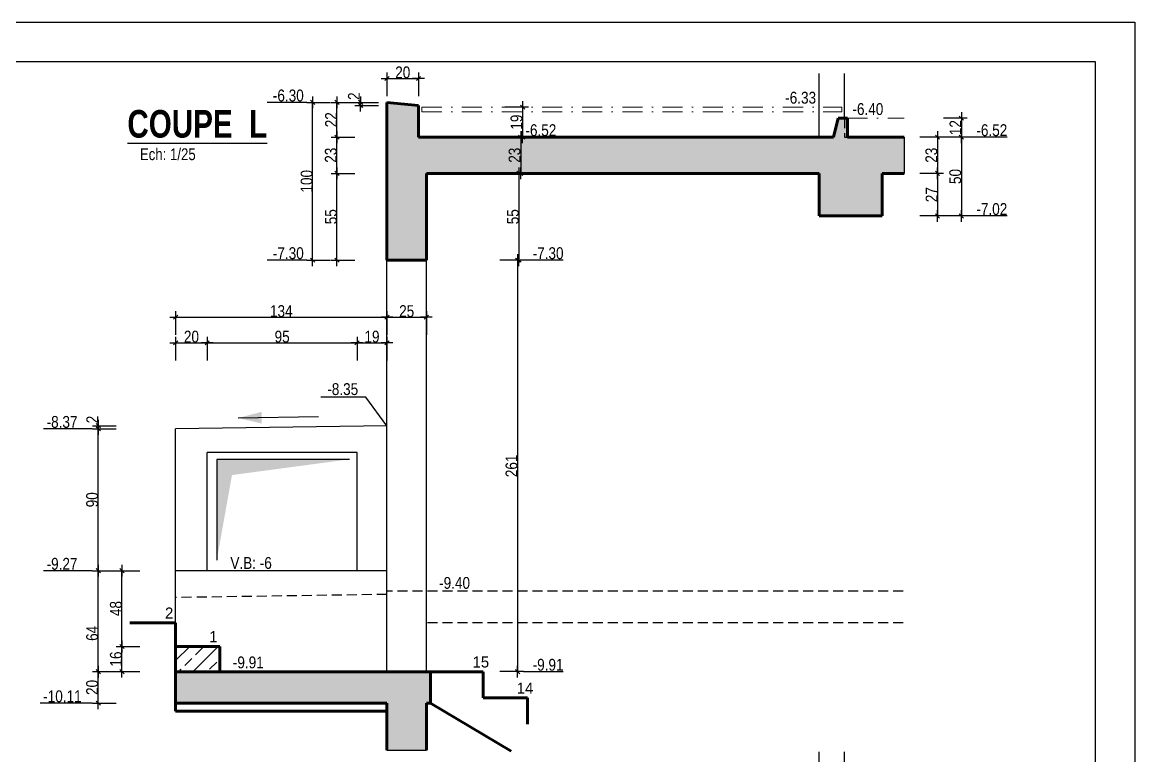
# Model space of a CAD drawing. Header units: millimetres. Extents: x 16050 to 21990, y -27198 to -22998.
# Drawn here: x 20579 to 21990, y -23929 to -22998 of the extents above; entities that cross this region are included whole.
import ezdxf
from ezdxf.enums import TextEntityAlignment as Align

# ---------------------------------------------------------------- set-up
doc = ezdxf.new("R2010")
doc.units = ezdxf.units.MM
doc.linetypes.add('CACHEX2', pattern=[19.05, 12.7, -6.35])
doc.linetypes.add('TIRETPTX2', pattern=[50.8, 25.4, -12.7, 0, -12.7])
for name, color, linetype in [('01-Cad  2', 1, 'Continuous'), ('01_cote_gen', 4, 'Continuous'), ('01_linteaux', 2, 'Continuous'), ('01_murs_sup', 2, 'CACHEX2'), ('01_poch_BN', 9, 'Continuous'), ('01_poch_murs', 253, 'Continuous'), ('01_texte', 230, 'Continuous'), ('AA_COTES', 2, 'Continuous')]:
    doc.layers.add(name, color=color, linetype=linetype)
doc.layers.add('01_murs_coup', color=5, linetype='Continuous', lineweight=60)
doc.layers.add('01_tram_axes', color=2, linetype='TIRETPTX2', lineweight=9)
doc.styles.add('ARIAL NA', font='ARIALN.TTF')
doc.styles.add('Eurostile', font='')
doc.styles.add('impact', font='impact.ttf')
doc.styles.add('MATTE_TXT', font='arial.ttf')
doc.styles.add('STYLE2', font='ARIALN.TTF')
doc.styles.get('Eurostile').set_extended_font_data('Eurostile')
doc.dimstyles.new('JB25', dxfattribs={"dimscale": 0.1, "dimtxt": 150, "dimasz": 15, "dimexe": 0.1, "dimexo": 0.1, "dimgap": 0.09, "dimtad": 1, "dimdec": 1, "dimlfac": 0.5, "dimdsep": 46, "dimtxsty": 'STYLE2', "dimblk1": 'BOND_G', "dimblk2": 'BOND_D', "dimsah": 1, "dimcen": 1.5, "dimdle": 0.01, "dimse1": 1, "dimse2": 1, "dimclrd": 4, "dimclre": 2, "dimclrt": 6, "dimazin": 2, "dimtfac": 2.333333, "dimtdec": 1, "dimtix": 1, "dimtmove": 2, "dimatfit": 3, "dimldrblk": 'BOND_G', "dimfxl": 1, "dimtolj": 1, "dimtzin": 0, "dimarcsym": 0})

# ---------------------------------------------------------------- blocks, each defined once
blk = doc.blocks.new('BOND_G')
at = {"layer": 'AA_COTES', "color": 0}
for p, q in [((0, -5), (0, 15)), ((5, 0), (-5, 0)), ((1.77, 1.77), (-1.77, -1.77))]:
    blk.add_line(p, q, dxfattribs=at)
blk = doc.blocks.new('BOND_D')
at = {"layer": 'AA_COTES', "color": 0}
for p, q in [((5, 0), (-5, 0)), ((-1.77, -1.77), (1.77, 1.77)), ((0, 5), (0, -15))]:
    blk.add_line(p, q, dxfattribs=at)
blk = doc.blocks.new('*D7622')
at = {"layer": '01_cote_gen', "color": 4, "lineweight": -2, "ltscale": 0.1, "transparency": 16777216}
blk.add_line((20675.5, -23860.6), (20675.5, -23823.6), dxfattribs=at)
at = {"layer": 'Defpoints', "color": 0, "ltscale": 0.1, "transparency": 16777216}
for p in [(20675.5, -23822.1), (20743.5, -23822.1), (20743.5, -23862.1)]:
    blk.add_point(p, dxfattribs=at)
at = {"layer": '01_cote_gen', "color": 4, "lineweight": -2, "ltscale": 0.1, "transparency": 16777216, "xscale": 1.5, "yscale": 1.5, "zscale": 1.5}
for name, p, rotation in [('BOND_D', (20675.5, -23822.1), 90), ('BOND_G', (20675.5, -23862.1), 270)]:
    blk.add_blockref(name, p, dxfattribs=dict(at, rotation=rotation))
at = {"layer": '01_cote_gen', "color": 6, "ltscale": 0.1, "transparency": 16777216, "insert": (20667.8, -23842.1), "char_height": 15, "attachment_point": 5, "rotation": 90, "style": 'STYLE2'}
blk.add_mtext('\\A1;20', dxfattribs=at)
blk = doc.blocks.new('*D7635')
at = {"layer": '01_cote_gen', "color": 4, "lineweight": -2, "ltscale": 0.1, "transparency": 16777216}
blk.add_line((20705.5, -23820.6), (20705.5, -23791.6), dxfattribs=at)
at = {"layer": 'Defpoints', "color": 0, "ltscale": 0.1, "transparency": 16777216}
for p in [(20705.5, -23790.1), (20773.6, -23790.1), (20773.6, -23822.1)]:
    blk.add_point(p, dxfattribs=at)
at = {"layer": '01_cote_gen', "color": 4, "lineweight": -2, "ltscale": 0.1, "transparency": 16777216, "xscale": 1.5, "yscale": 1.5, "zscale": 1.5}
for name, p, rotation in [('BOND_D', (20705.5, -23790.1), 90), ('BOND_G', (20705.5, -23822.1), 270)]:
    blk.add_blockref(name, p, dxfattribs=dict(at, rotation=rotation))
at = {"layer": '01_cote_gen', "color": 6, "ltscale": 0.1, "transparency": 16777216, "insert": (20697.9, -23806.1), "char_height": 15, "attachment_point": 5, "rotation": 90, "style": 'STYLE2'}
blk.add_mtext('\\A1;16', dxfattribs=at)
blk = doc.blocks.new('*D7636')
at = {"layer": '01_cote_gen', "color": 4, "lineweight": -2, "ltscale": 0.1, "transparency": 16777216}
blk.add_line((20675.5, -23820.6), (20675.5, -23695.6), dxfattribs=at)
at = {"layer": 'Defpoints', "color": 0, "ltscale": 0.1, "transparency": 16777216}
for p in [(20675.5, -23694.1), (20773.6, -23694.1), (20773.6, -23822.1)]:
    blk.add_point(p, dxfattribs=at)
at = {"layer": '01_cote_gen', "color": 4, "lineweight": -2, "ltscale": 0.1, "transparency": 16777216, "xscale": 1.5, "yscale": 1.5, "zscale": 1.5}
for name, p, rotation in [('BOND_D', (20675.5, -23694.1), 90), ('BOND_G', (20675.5, -23822.1), 270)]:
    blk.add_blockref(name, p, dxfattribs=dict(at, rotation=rotation))
at = {"layer": '01_cote_gen', "color": 6, "ltscale": 0.1, "transparency": 16777216, "insert": (20667.8, -23773.5), "char_height": 15, "attachment_point": 5, "rotation": 90, "style": 'STYLE2'}
blk.add_mtext('\\A1;64', dxfattribs=at)
blk = doc.blocks.new('*D7637')
at = {"layer": '01_cote_gen', "color": 4, "lineweight": -2, "ltscale": 0.1, "transparency": 16777216}
blk.add_line((20705.5, -23788.6), (20705.5, -23695.6), dxfattribs=at)
at = {"layer": 'Defpoints', "color": 0, "ltscale": 0.1, "transparency": 16777216}
for p in [(20705.5, -23694.1), (20773.6, -23694.1), (20773.6, -23790.1)]:
    blk.add_point(p, dxfattribs=at)
at = {"layer": '01_cote_gen', "color": 4, "lineweight": -2, "ltscale": 0.1, "transparency": 16777216, "xscale": 1.5, "yscale": 1.5, "zscale": 1.5}
for name, p, rotation in [('BOND_D', (20705.5, -23694.1), 90), ('BOND_G', (20705.5, -23790.1), 270)]:
    blk.add_blockref(name, p, dxfattribs=dict(at, rotation=rotation))
at = {"layer": '01_cote_gen', "color": 6, "ltscale": 0.1, "transparency": 16777216, "insert": (20697.9, -23742.1), "char_height": 15, "attachment_point": 5, "rotation": 90, "style": 'STYLE2'}
blk.add_mtext('\\A1;48', dxfattribs=at)
blk = doc.blocks.new('*D7638')
at = {"layer": '01_cote_gen', "color": 4, "lineweight": -2, "ltscale": 0.1, "transparency": 16777216}
blk.add_line((20675.5, -23692.6), (20675.5, -23515.6), dxfattribs=at)
at = {"layer": 'Defpoints', "color": 0, "ltscale": 0.1, "transparency": 16777216}
for p in [(20675.5, -23514.1), (20773.6, -23514.1), (20728, -23694.1)]:
    blk.add_point(p, dxfattribs=at)
at = {"layer": '01_cote_gen', "color": 4, "lineweight": -2, "ltscale": 0.1, "transparency": 16777216, "xscale": 1.5, "yscale": 1.5, "zscale": 1.5}
for name, p, rotation in [('BOND_D', (20675.5, -23514.1), 90), ('BOND_G', (20675.5, -23694.1), 270)]:
    blk.add_blockref(name, p, dxfattribs=dict(at, rotation=rotation))
at = {"layer": '01_cote_gen', "color": 6, "ltscale": 0.1, "transparency": 16777216, "insert": (20667.8, -23604.1), "char_height": 15, "attachment_point": 5, "rotation": 90, "style": 'STYLE2'}
blk.add_mtext('\\A1;90', dxfattribs=at)
blk = doc.blocks.new('*D7639')
at = {"layer": '01_cote_gen', "color": 4, "lineweight": -2, "ltscale": 0.1, "transparency": 16777216}
blk.add_line((20675.5, -23512.6), (20675.5, -23511.6), dxfattribs=at)
at = {"layer": 'Defpoints', "color": 0, "ltscale": 0.1, "transparency": 16777216}
for p in [(20675.5, -23510.1), (21041.5, -23510.1), (20773.6, -23514.1)]:
    blk.add_point(p, dxfattribs=at)
at = {"layer": '01_cote_gen', "color": 4, "lineweight": -2, "ltscale": 0.1, "transparency": 16777216, "xscale": 1.5, "yscale": 1.5, "zscale": 1.5}
for name, p, rotation in [('BOND_D', (20675.5, -23510.1), 90), ('BOND_G', (20675.5, -23514.1), 270)]:
    blk.add_blockref(name, p, dxfattribs=dict(at, rotation=rotation))
at = {"layer": '01_cote_gen', "color": 6, "ltscale": 0.1, "transparency": 16777216, "insert": (20667.9, -23502.3), "char_height": 15, "attachment_point": 5, "rotation": 90, "style": 'STYLE2'}
blk.add_mtext('\\A1;2', dxfattribs=at)
blk = doc.blocks.new('*D7640')
at = {"layer": '01_cote_gen', "color": 4, "lineweight": -2, "ltscale": 0.1, "transparency": 16777216}
blk.add_line((20775.1, -23372.5), (21040, -23372.5), dxfattribs=at)
at = {"layer": 'Defpoints', "color": 0, "ltscale": 0.1, "transparency": 16777216}
for p in [(21041.5, -23372.5), (20773.6, -23514.1), (21041.5, -23514.1)]:
    blk.add_point(p, dxfattribs=at)
at = {"layer": '01_cote_gen', "color": 4, "lineweight": -2, "ltscale": 0.1, "transparency": 16777216, "xscale": 1.5, "yscale": 1.5, "zscale": 1.5, "rotation": 180}
blk.add_blockref('BOND_G', (20773.6, -23372.5), dxfattribs=at)
at = {"layer": '01_cote_gen', "color": 4, "lineweight": -2, "ltscale": 0.1, "transparency": 16777216, "xscale": 1.5, "yscale": 1.5, "zscale": 1.5}
blk.add_blockref('BOND_D', (21041.5, -23372.5), dxfattribs=at)
at = {"layer": '01_cote_gen', "color": 6, "ltscale": 0.1, "transparency": 16777216, "insert": (20907.5, -23364.9), "char_height": 15, "attachment_point": 5, "style": 'STYLE2'}
blk.add_mtext('\\A1;134', dxfattribs=at)
blk = doc.blocks.new('*D7641')
at = {"layer": '01_cote_gen', "color": 4, "lineweight": -2, "ltscale": 0.1, "transparency": 16777216}
blk.add_line((20775.1, -23405), (20812.1, -23405), dxfattribs=at)
at = {"layer": 'Defpoints', "color": 0, "ltscale": 0.1, "transparency": 16777216}
for p in [(20813.6, -23405), (20773.6, -23514.1), (20813.6, -23544.1)]:
    blk.add_point(p, dxfattribs=at)
at = {"layer": '01_cote_gen', "color": 4, "lineweight": -2, "ltscale": 0.1, "transparency": 16777216, "xscale": 1.5, "yscale": 1.5, "zscale": 1.5, "rotation": 180}
blk.add_blockref('BOND_G', (20773.6, -23405), dxfattribs=at)
at = {"layer": '01_cote_gen', "color": 4, "lineweight": -2, "ltscale": 0.1, "transparency": 16777216, "xscale": 1.5, "yscale": 1.5, "zscale": 1.5}
blk.add_blockref('BOND_D', (20813.6, -23405), dxfattribs=at)
at = {"layer": '01_cote_gen', "color": 6, "ltscale": 0.1, "transparency": 16777216, "insert": (20793.6, -23397.3), "char_height": 15, "attachment_point": 5, "style": 'STYLE2'}
blk.add_mtext('\\A1;20', dxfattribs=at)
blk = doc.blocks.new('*D7642')
at = {"layer": '01_cote_gen', "color": 4, "lineweight": -2, "ltscale": 0.1, "transparency": 16777216}
blk.add_line((20815.1, -23405), (21002.1, -23405), dxfattribs=at)
at = {"layer": 'Defpoints', "color": 0, "ltscale": 0.1, "transparency": 16777216}
for p in [(21003.6, -23405), (20813.6, -23427.5), (21003.6, -23544.1)]:
    blk.add_point(p, dxfattribs=at)
at = {"layer": '01_cote_gen', "color": 4, "lineweight": -2, "ltscale": 0.1, "transparency": 16777216, "xscale": 1.5, "yscale": 1.5, "zscale": 1.5, "rotation": 180}
blk.add_blockref('BOND_G', (20813.6, -23405), dxfattribs=at)
at = {"layer": '01_cote_gen', "color": 4, "lineweight": -2, "ltscale": 0.1, "transparency": 16777216, "xscale": 1.5, "yscale": 1.5, "zscale": 1.5}
blk.add_blockref('BOND_D', (21003.6, -23405), dxfattribs=at)
at = {"layer": '01_cote_gen', "color": 6, "ltscale": 0.1, "transparency": 16777216, "insert": (20908.6, -23397.3), "char_height": 15, "attachment_point": 5, "style": 'STYLE2'}
blk.add_mtext('\\A1;95', dxfattribs=at)
blk = doc.blocks.new('*D7643')
at = {"layer": '01_cote_gen', "color": 4, "lineweight": -2, "ltscale": 0.1, "transparency": 16777216}
blk.add_line((21005.1, -23405), (21040, -23405), dxfattribs=at)
at = {"layer": 'Defpoints', "color": 0, "ltscale": 0.1, "transparency": 16777216}
for p in [(21041.5, -23405), (21003.6, -23427.5), (21041.5, -23427.5)]:
    blk.add_point(p, dxfattribs=at)
at = {"layer": '01_cote_gen', "color": 4, "lineweight": -2, "ltscale": 0.1, "transparency": 16777216, "xscale": 1.5, "yscale": 1.5, "zscale": 1.5, "rotation": 180}
blk.add_blockref('BOND_G', (21003.6, -23405), dxfattribs=at)
at = {"layer": '01_cote_gen', "color": 4, "lineweight": -2, "ltscale": 0.1, "transparency": 16777216, "xscale": 1.5, "yscale": 1.5, "zscale": 1.5}
blk.add_blockref('BOND_D', (21041.5, -23405), dxfattribs=at)
at = {"layer": '01_cote_gen', "color": 6, "ltscale": 0.1, "transparency": 16777216, "insert": (21022.5, -23397.3), "char_height": 15, "attachment_point": 5, "style": 'STYLE2'}
blk.add_mtext('\\A1;19', dxfattribs=at)
blk = doc.blocks.new('*D7644')
at = {"layer": '01_cote_gen', "color": 4, "lineweight": -2, "ltscale": 0.1, "transparency": 16777216}
blk.add_line((21769.8, -23121.6), (21769.8, -23142.6), dxfattribs=at)
at = {"layer": 'Defpoints', "color": 0, "ltscale": 0.1, "transparency": 16777216}
for p in [(21697.1, -23120.1), (21697.1, -23144.1), (21769.8, -23144.1)]:
    blk.add_point(p, dxfattribs=at)
at = {"layer": '01_cote_gen', "color": 4, "lineweight": -2, "ltscale": 0.1, "transparency": 16777216, "xscale": 1.5, "yscale": 1.5, "zscale": 1.5}
for name, p, rotation in [('BOND_G', (21769.8, -23120.1), 90), ('BOND_D', (21769.8, -23144.1), 270)]:
    blk.add_blockref(name, p, dxfattribs=dict(at, rotation=rotation))
at = {"layer": '01_cote_gen', "color": 6, "ltscale": 0.1, "transparency": 16777216, "insert": (21762.3, -23132.1), "char_height": 15, "attachment_point": 5, "rotation": 90, "style": 'STYLE2'}
blk.add_mtext('\\A1;12', dxfattribs=at)
blk = doc.blocks.new('*D7645')
at = {"layer": '01_cote_gen', "color": 4, "lineweight": -2, "ltscale": 0.1, "transparency": 16777216}
blk.add_line((21769.8, -23145.6), (21769.8, -23242.6), dxfattribs=at)
at = {"layer": 'Defpoints', "color": 0, "ltscale": 0.1, "transparency": 16777216}
for p in [(21747.3, -23144.1), (21669.5, -23244.1), (21769.8, -23244.1)]:
    blk.add_point(p, dxfattribs=at)
at = {"layer": '01_cote_gen', "color": 4, "lineweight": -2, "ltscale": 0.1, "transparency": 16777216, "xscale": 1.5, "yscale": 1.5, "zscale": 1.5}
for name, p, rotation in [('BOND_G', (21769.8, -23144.1), 90), ('BOND_D', (21769.8, -23244.1), 270)]:
    blk.add_blockref(name, p, dxfattribs=dict(at, rotation=rotation))
at = {"layer": '01_cote_gen', "color": 6, "ltscale": 0.1, "transparency": 16777216, "insert": (21762.1, -23194.1), "char_height": 15, "attachment_point": 5, "rotation": 90, "style": 'STYLE2'}
blk.add_mtext('\\A1;50', dxfattribs=at)
blk = doc.blocks.new('*D7646')
at = {"layer": '01_cote_gen', "color": 4, "lineweight": -2, "ltscale": 0.1, "transparency": 16777216}
blk.add_line((21739.5, -23145.6), (21739.5, -23188.6), dxfattribs=at)
at = {"layer": 'Defpoints', "color": 0, "ltscale": 0.1, "transparency": 16777216}
for p in [(21682.1, -23144.1), (21682.1, -23190.1), (21739.5, -23190.1)]:
    blk.add_point(p, dxfattribs=at)
at = {"layer": '01_cote_gen', "color": 4, "lineweight": -2, "ltscale": 0.1, "transparency": 16777216, "xscale": 1.5, "yscale": 1.5, "zscale": 1.5}
for name, p, rotation in [('BOND_G', (21739.5, -23144.1), 90), ('BOND_D', (21739.5, -23190.1), 270)]:
    blk.add_blockref(name, p, dxfattribs=dict(at, rotation=rotation))
at = {"layer": '01_cote_gen', "color": 6, "ltscale": 0.1, "transparency": 16777216, "insert": (21731.8, -23167.1), "char_height": 15, "attachment_point": 5, "rotation": 90, "style": 'STYLE2'}
blk.add_mtext('\\A1;23', dxfattribs=at)
blk = doc.blocks.new('*D7623')
at = {"layer": '01_cote_gen', "color": 4, "lineweight": -2, "ltscale": 0.1, "transparency": 16777216}
blk.add_line((21739.5, -23191.6), (21739.5, -23242.6), dxfattribs=at)
at = {"layer": 'Defpoints', "color": 0, "ltscale": 0.1, "transparency": 16777216}
for p in [(21677.3, -23190.1), (21666.1, -23244.1), (21739.5, -23244.1)]:
    blk.add_point(p, dxfattribs=at)
at = {"layer": '01_cote_gen', "color": 4, "lineweight": -2, "ltscale": 0.1, "transparency": 16777216, "xscale": 1.5, "yscale": 1.5, "zscale": 1.5}
for name, p, rotation in [('BOND_G', (21739.5, -23190.1), 90), ('BOND_D', (21739.5, -23244.1), 270)]:
    blk.add_blockref(name, p, dxfattribs=dict(at, rotation=rotation))
at = {"layer": '01_cote_gen', "color": 6, "ltscale": 0.1, "transparency": 16777216, "insert": (21732, -23217.1), "char_height": 15, "attachment_point": 5, "rotation": 90, "style": 'STYLE2'}
blk.add_mtext('\\A1;27', dxfattribs=at)
blk = doc.blocks.new('*D7647')
at = {"layer": '01_cote_gen', "color": 4, "lineweight": -2, "ltscale": 0.1, "transparency": 16777216}
blk.add_line((21208.9, -23191.6), (21208.9, -23298.6), dxfattribs=at)
at = {"layer": 'Defpoints', "color": 0, "ltscale": 0.1, "transparency": 16777216}
for p in [(21170.1, -23190.1), (21091.5, -23300.1), (21208.9, -23300.1)]:
    blk.add_point(p, dxfattribs=at)
at = {"layer": '01_cote_gen', "color": 4, "lineweight": -2, "ltscale": 0.1, "transparency": 16777216, "xscale": 1.5, "yscale": 1.5, "zscale": 1.5}
for name, p, rotation in [('BOND_G', (21208.9, -23190.1), 90), ('BOND_D', (21208.9, -23300.1), 270)]:
    blk.add_blockref(name, p, dxfattribs=dict(at, rotation=rotation))
at = {"layer": '01_cote_gen', "color": 6, "ltscale": 0.1, "transparency": 16777216, "insert": (21201.3, -23245.1), "char_height": 15, "attachment_point": 5, "rotation": 90, "style": 'STYLE2'}
blk.add_mtext('\\A1;55', dxfattribs=at)
blk = doc.blocks.new('*D7648')
at = {"layer": '01_cote_gen', "color": 4, "lineweight": -2, "ltscale": 0.1, "transparency": 16777216}
blk.add_line((21207.2, -23301.6), (21207.2, -23820.6), dxfattribs=at)
at = {"layer": 'Defpoints', "color": 0, "ltscale": 0.1, "transparency": 16777216}
for p in [(21184.7, -23300.1), (21107.5, -23822.1), (21207.2, -23822.1)]:
    blk.add_point(p, dxfattribs=at)
at = {"layer": '01_cote_gen', "color": 4, "lineweight": -2, "ltscale": 0.1, "transparency": 16777216, "xscale": 1.5, "yscale": 1.5, "zscale": 1.5}
for name, p, rotation in [('BOND_G', (21207.2, -23300.1), 90), ('BOND_D', (21207.2, -23822.1), 270)]:
    blk.add_blockref(name, p, dxfattribs=dict(at, rotation=rotation))
at = {"layer": '01_cote_gen', "color": 6, "ltscale": 0.1, "transparency": 16777216, "insert": (21199.5, -23561.1), "char_height": 15, "attachment_point": 5, "rotation": 90, "style": 'STYLE2'}
blk.add_mtext('\\A1;261', dxfattribs=at)
blk = doc.blocks.new('*D7649')
at = {"layer": '01_cote_gen', "color": 4, "lineweight": -2, "ltscale": 0.1, "transparency": 16777216}
blk.add_line((21211.1, -23145.6), (21211.1, -23188.6), dxfattribs=at)
at = {"layer": 'Defpoints', "color": 0, "ltscale": 0.1, "transparency": 16777216}
for p in [(21191.9, -23144.1), (21188, -23190.1), (21211.1, -23190.1)]:
    blk.add_point(p, dxfattribs=at)
at = {"layer": '01_cote_gen', "color": 4, "lineweight": -2, "ltscale": 0.1, "transparency": 16777216, "xscale": 1.5, "yscale": 1.5, "zscale": 1.5}
for name, p, rotation in [('BOND_G', (21211.1, -23144.1), 90), ('BOND_D', (21211.1, -23190.1), 270)]:
    blk.add_blockref(name, p, dxfattribs=dict(at, rotation=rotation))
at = {"layer": '01_cote_gen', "color": 6, "ltscale": 0.1, "transparency": 16777216, "insert": (21203.4, -23167.1), "char_height": 15, "attachment_point": 5, "rotation": 90, "style": 'STYLE2'}
blk.add_mtext('\\A1;23', dxfattribs=at)
blk = doc.blocks.new('*D7650')
at = {"layer": '01_cote_gen', "color": 4, "lineweight": -2, "ltscale": 0.1, "transparency": 16777216}
blk.add_line((21213.5, -23107.6), (21213.5, -23142.6), dxfattribs=at)
at = {"layer": 'Defpoints', "color": 0, "ltscale": 0.1, "transparency": 16777216}
for p in [(21200.4, -23106.1), (21184.7, -23144.1), (21213.5, -23144.1)]:
    blk.add_point(p, dxfattribs=at)
at = {"layer": '01_cote_gen', "color": 4, "lineweight": -2, "ltscale": 0.1, "transparency": 16777216, "xscale": 1.5, "yscale": 1.5, "zscale": 1.5}
for name, p, rotation in [('BOND_G', (21213.5, -23106.1), 90), ('BOND_D', (21213.5, -23144.1), 270)]:
    blk.add_blockref(name, p, dxfattribs=dict(at, rotation=rotation))
at = {"layer": '01_cote_gen', "color": 6, "ltscale": 0.1, "transparency": 16777216, "insert": (21205.8, -23125.1), "char_height": 15, "attachment_point": 5, "rotation": 90, "style": 'STYLE2'}
blk.add_mtext('\\A1;19', dxfattribs=at)
blk = doc.blocks.new('*D7651')
at = {"layer": '01_cote_gen', "color": 4, "lineweight": -2, "ltscale": 0.1, "transparency": 16777216}
blk.add_line((20947.3, -23298.6), (20947.3, -23101.6), dxfattribs=at)
at = {"layer": 'Defpoints', "color": 0, "ltscale": 0.1, "transparency": 16777216}
for p in [(20947.3, -23100.1), (21076.6, -23100.1), (21076.6, -23300.1)]:
    blk.add_point(p, dxfattribs=at)
at = {"layer": '01_cote_gen', "color": 4, "lineweight": -2, "ltscale": 0.1, "transparency": 16777216, "xscale": 1.5, "yscale": 1.5, "zscale": 1.5}
for name, p, rotation in [('BOND_D', (20947.3, -23100.1), 90), ('BOND_G', (20947.3, -23300.1), 270)]:
    blk.add_blockref(name, p, dxfattribs=dict(at, rotation=rotation))
at = {"layer": '01_cote_gen', "color": 6, "ltscale": 0.1, "transparency": 16777216, "insert": (20939.7, -23200.1), "char_height": 15, "attachment_point": 5, "rotation": 90, "style": 'STYLE2'}
blk.add_mtext('\\A1;100', dxfattribs=at)
blk = doc.blocks.new('*D7652')
at = {"layer": '01_cote_gen', "color": 4, "lineweight": -2, "ltscale": 0.1, "transparency": 16777216}
blk.add_line((20978.1, -23298.6), (20978.1, -23191.6), dxfattribs=at)
at = {"layer": 'Defpoints', "color": 0, "ltscale": 0.1, "transparency": 16777216}
for p in [(20978.1, -23190.1), (21126.6, -23190.1), (21076.6, -23300.1)]:
    blk.add_point(p, dxfattribs=at)
at = {"layer": '01_cote_gen', "color": 4, "lineweight": -2, "ltscale": 0.1, "transparency": 16777216, "xscale": 1.5, "yscale": 1.5, "zscale": 1.5}
for name, p, rotation in [('BOND_D', (20978.1, -23190.1), 90), ('BOND_G', (20978.1, -23300.1), 270)]:
    blk.add_blockref(name, p, dxfattribs=dict(at, rotation=rotation))
at = {"layer": '01_cote_gen', "color": 6, "ltscale": 0.1, "transparency": 16777216, "insert": (20970.5, -23245.1), "char_height": 15, "attachment_point": 5, "rotation": 90, "style": 'STYLE2'}
blk.add_mtext('\\A1;55', dxfattribs=at)
blk = doc.blocks.new('*D7653')
at = {"layer": '01_cote_gen', "color": 4, "lineweight": -2, "ltscale": 0.1, "transparency": 16777216}
blk.add_line((20978.1, -23188.6), (20978.1, -23145.6), dxfattribs=at)
at = {"layer": 'Defpoints', "color": 0, "ltscale": 0.1, "transparency": 16777216}
for p in [(20978.1, -23144.1), (21126.6, -23144.1), (21126.6, -23190.1)]:
    blk.add_point(p, dxfattribs=at)
at = {"layer": '01_cote_gen', "color": 4, "lineweight": -2, "ltscale": 0.1, "transparency": 16777216, "xscale": 1.5, "yscale": 1.5, "zscale": 1.5}
for name, p, rotation in [('BOND_D', (20978.1, -23144.1), 90), ('BOND_G', (20978.1, -23190.1), 270)]:
    blk.add_blockref(name, p, dxfattribs=dict(at, rotation=rotation))
at = {"layer": '01_cote_gen', "color": 6, "ltscale": 0.1, "transparency": 16777216, "insert": (20970.4, -23167.1), "char_height": 15, "attachment_point": 5, "rotation": 90, "style": 'STYLE2'}
blk.add_mtext('\\A1;23', dxfattribs=at)
blk = doc.blocks.new('*D7654')
at = {"layer": '01_cote_gen', "color": 4, "lineweight": -2, "ltscale": 0.1, "transparency": 16777216}
blk.add_line((20978.1, -23142.6), (20978.1, -23101.6), dxfattribs=at)
at = {"layer": 'Defpoints', "color": 0, "ltscale": 0.1, "transparency": 16777216}
for p in [(20978.1, -23100.1), (21076.6, -23100.1), (21000.6, -23144.1)]:
    blk.add_point(p, dxfattribs=at)
at = {"layer": '01_cote_gen', "color": 4, "lineweight": -2, "ltscale": 0.1, "transparency": 16777216, "xscale": 1.5, "yscale": 1.5, "zscale": 1.5}
for name, p, rotation in [('BOND_D', (20978.1, -23100.1), 90), ('BOND_G', (20978.1, -23144.1), 270)]:
    blk.add_blockref(name, p, dxfattribs=dict(at, rotation=rotation))
at = {"layer": '01_cote_gen', "color": 6, "ltscale": 0.1, "transparency": 16777216, "insert": (20970.6, -23122.1), "char_height": 15, "attachment_point": 5, "rotation": 90, "style": 'STYLE2'}
blk.add_mtext('\\A1;22', dxfattribs=at)
blk = doc.blocks.new('*D7624')
at = {"layer": '01_cote_gen', "color": 4, "lineweight": -2, "ltscale": 0.1, "transparency": 16777216}
blk.add_line((21008.1, -23102.6), (21008.1, -23101.6), dxfattribs=at)
at = {"layer": 'Defpoints', "color": 0, "ltscale": 0.1, "transparency": 16777216}
for p in [(21008.1, -23100.1), (21075.2, -23100.1), (21115.2, -23104.1)]:
    blk.add_point(p, dxfattribs=at)
at = {"layer": '01_cote_gen', "color": 4, "lineweight": -2, "ltscale": 0.1, "transparency": 16777216, "xscale": 1.5, "yscale": 1.5, "zscale": 1.5}
for name, p, rotation in [('BOND_D', (21008.1, -23100.1), 90), ('BOND_G', (21008.1, -23104.1), 270)]:
    blk.add_blockref(name, p, dxfattribs=dict(at, rotation=rotation))
at = {"layer": '01_cote_gen', "color": 6, "ltscale": 0.1, "transparency": 16777216, "insert": (20999.6, -23092.2), "char_height": 15, "attachment_point": 5, "rotation": 90, "style": 'STYLE2'}
blk.add_mtext('\\A1;2', dxfattribs=at)
blk = doc.blocks.new('*D7655')
at = {"layer": '01_cote_gen', "color": 4, "lineweight": -2, "ltscale": 0.1, "transparency": 16777216}
blk.add_line((21043, -23069.7), (21080, -23069.7), dxfattribs=at)
at = {"layer": 'Defpoints', "color": 0, "ltscale": 0.1, "transparency": 16777216}
for p in [(21081.5, -23069.7), (21041.5, -23122.6), (21081.5, -23126.6)]:
    blk.add_point(p, dxfattribs=at)
at = {"layer": '01_cote_gen', "color": 4, "lineweight": -2, "ltscale": 0.1, "transparency": 16777216, "xscale": 1.5, "yscale": 1.5, "zscale": 1.5, "rotation": 180}
blk.add_blockref('BOND_G', (21041.5, -23069.7), dxfattribs=at)
at = {"layer": '01_cote_gen', "color": 4, "lineweight": -2, "ltscale": 0.1, "transparency": 16777216, "xscale": 1.5, "yscale": 1.5, "zscale": 1.5}
blk.add_blockref('BOND_D', (21081.5, -23069.7), dxfattribs=at)
at = {"layer": '01_cote_gen', "color": 6, "ltscale": 0.1, "transparency": 16777216, "insert": (21061.5, -23062.1), "char_height": 15, "attachment_point": 5, "style": 'STYLE2'}
blk.add_mtext('\\A1;20', dxfattribs=at)
blk = doc.blocks.new('*D7656')
at = {"layer": '01_cote_gen', "color": 4, "lineweight": -2, "ltscale": 0.1, "transparency": 16777216}
blk.add_line((21043, -23372.5), (21090, -23372.5), dxfattribs=at)
at = {"layer": 'Defpoints', "color": 0, "ltscale": 0.1, "transparency": 16777216}
for p in [(21041.5, -23347), (21091.5, -23347), (21091.5, -23372.5)]:
    blk.add_point(p, dxfattribs=at)
at = {"layer": '01_cote_gen', "color": 4, "lineweight": -2, "ltscale": 0.1, "transparency": 16777216, "xscale": 1.5, "yscale": 1.5, "zscale": 1.5, "rotation": 180}
blk.add_blockref('BOND_G', (21041.5, -23372.5), dxfattribs=at)
at = {"layer": '01_cote_gen', "color": 4, "lineweight": -2, "ltscale": 0.1, "transparency": 16777216, "xscale": 1.5, "yscale": 1.5, "zscale": 1.5}
blk.add_blockref('BOND_D', (21091.5, -23372.5), dxfattribs=at)
at = {"layer": '01_cote_gen', "color": 6, "ltscale": 0.1, "transparency": 16777216, "insert": (21066.5, -23364.9), "char_height": 15, "attachment_point": 5, "style": 'STYLE2'}
blk.add_mtext('\\A1;25', dxfattribs=at)

msp = doc.modelspace()

# ---------------------------------------------------------------- hatches: boundary and pattern name
at = {"layer": '01_poch_BN', "ltscale": 200}
h = msp.add_hatch(color=256, dxfattribs=at)
h.dxf.hatch_style = 1
h.paths.add_polyline_path([(21669.51, -23190.13), (21697.08, -23190.13), (21697.08, -23144.13), (21625.51, -23144.13), (21625.51, -23120.13), (21613.51, -23120.13), (21607.51, -23144.13), (21081.51, -23144.13), (21081.51, -23104.13), (21041.51, -23100.13), (21041.51, -23300.13), (21091.51, -23300.13), (21091.51, -23190.13), (21589.51, -23190.13), (21589.51, -23244.13), (21669.51, -23244.13)])
h = msp.add_hatch(color=256, dxfattribs=at)
h.dxf.hatch_style = 1
h.paths.add_polyline_path([(21096.55, -23822.13), (20773.55, -23822.13), (20773.55, -23862.13), (21041.51, -23862.13), (21041.51, -23921.65), (21091.51, -23921.65), (21091.51, -23862.13), (21096.55, -23862.13)])
at = {"layer": '01_poch_murs', "ltscale": 0.5}
h = msp.add_hatch(dxfattribs=at)
h.set_pattern_fill('ANSI33', color=256, scale=4)
h.set_pattern_definition([(45, (-5414.684, 15810.963), (-17.960512, 17.960512), []), (45, (-5396.723, 15810.963), (-17.960512, 17.960512), [12.7, -6.35])])
h.paths.add_polyline_path([(20829.55, -23790.13), (20773.55, -23790.13), (20773.55, -23822.13), (20829.55, -23822.13)])

# ---------------------------------------------------------------- linework, layer by layer
at = {"layer": '01-Cad  2'}
for p, q in [((16049.58, -22998.43, -9.99), (21989.58, -22998.43, -9.99)), ((21989.58, -22998.43, -9.69), (21989.58, -25713.43, -9.69)), ((16099.58, -23048.43, -9.99), (21939.58, -23048.43, -9.99)), ((21939.58, -23048.39, -21.72), (21939.58, -25713.43, -21.72))]:
    msp.add_line(p, q, dxfattribs=at)
at = {"layer": '01_linteaux'}
for p, q in [((21589.51, -23144.13), (21589.51, -23063.53)), ((21621.51, -23120.13), (21621.51, -23063.53)), ((21041.51, -23822.13), (21041.51, -23300.13)), ((21091.51, -23822.13), (21091.51, -23300.13)), ((21041.51, -23510.13), (20773.55, -23514.13)), ((20773.55, -23694.13), (20773.55, -23514.13)), ((21003.55, -23544.13), (20813.55, -23544.13)), ((20813.55, -23694.13), (20813.55, -23544.13)), ((21003.55, -23694.13), (21003.55, -23544.13)), ((21041.51, -23694.13), (20773.55, -23694.13)), ((20773.55, -23760.13), (20773.55, -23694.13)), ((21589.51, -24027.71), (21589.51, -23923.91)), ((21621.51, -24003.71), (21621.51, -23923.91))]:
    msp.add_line(p, q, dxfattribs=at)
at = {"layer": '01_linteaux', "color": 253}
for p, q in [((20825.72, -23552.81), (20825.72, -23680.59)), ((20993.8, -23552.81), (20825.72, -23552.81))]:
    msp.add_line(p, q, dxfattribs=at)
for points in [[(20825.72, -23552.81), (20825.72, -23680.59), (20845.02, -23572.74)], [(20993.8, -23552.81), (20825.72, -23552.81), (20845.02, -23572.74)]]:
    msp.add_solid(points, dxfattribs=at)
at = {"layer": '01_murs_coup'}
for p, q in [((21041.51, -23100.13), (21081.51, -23104.13)), ((21041.51, -23300.13), (21041.51, -23100.13)), ((21081.51, -23144.13), (21081.51, -23104.13)), ((21613.51, -23120.13), (21607.51, -23144.13)), ((21613.51, -23120.13), (21625.51, -23120.13)), ((21625.51, -23144.13), (21625.51, -23120.13)), ((21081.51, -23144.13), (21607.51, -23144.13)), ((21625.51, -23144.13), (21697.08, -23144.13)), ((21091.51, -23190.13), (21589.51, -23190.13)), ((21091.51, -23300.13), (21091.51, -23190.13)), ((21589.51, -23244.13), (21589.51, -23190.13)), ((21669.51, -23190.13), (21697.08, -23190.13)), ((21669.51, -23244.13), (21669.51, -23190.13)), ((21589.51, -23244.13), (21669.51, -23244.13)), ((21041.51, -23300.13), (21091.51, -23300.13)), ((20715.31, -23760.13), (20773.55, -23760.13)), ((20773.55, -23862.13), (20773.55, -23760.13)), ((20773.55, -23790.13), (20829.55, -23790.13)), ((20829.55, -23822.13), (20829.55, -23790.13)), ((20773.55, -23822.13), (21163.51, -23822.13)), ((21096.55, -23862.13), (21096.55, -23822.13)), ((21107.51, -23822.13), (21163.51, -23822.13)), ((21163.51, -23822.13), (21163.51, -23855.33)), ((20773.55, -23862.13), (21041.51, -23862.13)), ((20773.55, -23862.13), (20773.55, -23872.13)), ((21041.51, -23921.65), (21041.51, -23862.13)), ((21091.51, -23862.13), (21096.55, -23862.13)), ((21091.51, -23921.65), (21091.51, -23862.13)), ((21199.11, -23922.94), (21096.55, -23862.13)), ((21163.51, -23855.33), (21219.51, -23855.33)), ((21219.51, -23855.33), (21219.51, -23888.53)), ((20773.55, -23872.13), (21041.51, -23872.13))]:
    msp.add_line(p, q, dxfattribs=at)
at = {"layer": '01_murs_sup'}
for p, q in [((21621.51, -23120.13), (21621.51, -23144.13)), ((21621.51, -23144.13), (21625.51, -23144.13)), ((21041.51, -23724.13), (20773.55, -23728.13)), ((21696.05, -23720.13), (21041.51, -23720.13)), ((21696.05, -23760.13), (21091.51, -23760.13)), ((21091.51, -23822.13), (21091.51, -23760.13))]:
    msp.add_line(p, q, dxfattribs=at)
at = {"layer": '01_poch_BN', "ltscale": 200}
for p, q in [((21697.08, -23144.13), (21697.08, -23190.13)), ((21041.51, -23921.65), (21091.51, -23921.65))]:
    msp.add_line(p, q, dxfattribs=at)
at = {"layer": '01_texte'}
for p, q in [((20939.82, -23100.13), (20889.48, -23100.13)), ((21827.64, -23144.13), (21777.29, -23144.13)), ((21827.64, -23244.13), (21777.29, -23244.13)), ((20939.82, -23300.13), (20889.48, -23300.13)), ((21265.05, -23300.13), (21214.71, -23300.13)), ((21014.56, -23473.84), (20957.74, -23473.84)), ((21041.51, -23510.13), (21014.56, -23473.84)), ((20954.71, -23498.88), (20852.88, -23500.4)), ((20667.95, -23514.13), (20605.92, -23514.13)), ((20667.95, -23694.13), (20605.92, -23694.13)), ((21265.05, -23822.13), (21214.71, -23822.13)), ((20667.95, -23862.13), (20601.63, -23862.13))]:
    msp.add_line(p, q, dxfattribs=at)
for points in [[(20852.88, -23500.4), (20882.63, -23492.55), (20882.75, -23499.96)], [(20852.88, -23500.4), (20882.86, -23507.37), (20882.75, -23499.96)]]:
    msp.add_solid(points, dxfattribs=at)
at = {"layer": '01_tram_axes'}
for p, q in [((21085.51, -23112.13), (21085.51, -23106.13)), ((21085.51, -23106.13), (21618.38, -23106.13)), ((21085.51, -23112.13), (21618.38, -23112.13)), ((21618.38, -23106.13), (21618.38, -23112.13)), ((21625.51, -23120.13), (21697.08, -23120.13))]:
    msp.add_line(p, q, dxfattribs=at)

# ---------------------------------------------------------------- texts
at = {"layer": '01_murs_sup', "style": 'Eurostile'}
for s, height, p in [('2', 14.12, (20760.09, -23754.84)), ('1', 14.12, (20816.09, -23784.84)), ('15', 14.118, (21150.05, -23816.84)), ('14', 14.118, (21206.05, -23850.04))]:
    msp.add_text(s, height=height, dxfattribs=at).set_placement(p)
at = {"layer": '01_texte', "style": 'ARIAL NA'}
for s, p in [('-6.30', (20896.84, -23098.83)), ('-6.33', (21546.41, -23101.63)), ('-6.40', (21631.65, -23116.04)), ('-6.52', (21217.06, -23142.83)), ('-6.52', (21788.8, -23142.83)), ('-7.02', (21788.8, -23242.83)), ('-7.30', (20896.84, -23298.83)), ('-7.30', (21226.22, -23298.83)), ('-8.35', (20965.85, -23471.23)), ('-8.37', (20609.98, -23512.83)), ('-9.27', (20609.98, -23692.83)), ('V.B: -6', (20842.99, -23691.76)), ('-9.40', (21107.67, -23717.04)), ('-9.91', (20846.11, -23817.87)), ('-9.91', (21226.22, -23820.83)), ('-10.11', (20605.68, -23860.83))]:
    msp.add_text(s, height=15, dxfattribs=at).set_placement(p)
at = {"layer": '01_texte', "style": 'impact'}
msp.add_text('%%UCOUPE  L', height=35, dxfattribs=at).set_placement((20801.02, -23155.28), align=Align.BOTTOM_CENTER)
at = {"layer": '01_texte', "style": 'MATTE_TXT', "width": 0.8}
msp.add_text('Ech: 1/25', height=15, dxfattribs=at).set_placement((20763.63, -23177.84), align=Align.BOTTOM_CENTER)

# ---------------------------------------------------------------- dimensions: what is measured, and where the dimension line sits
at = {"layer": '01_cote_gen', "ltscale": 0.1}
for base, p1, p2, picture, middle in [((21081.51, -23069.72), (21041.51, -23122.6), (21081.51, -23126.6), '*D7655', (21061.51, -23062.05)), ((21041.51, -23372.54), (20773.55, -23514.13), (21041.51, -23514.13), '*D7640', (20907.53, -23364.87)), ((21091.51, -23372.54), (21041.51, -23347.03), (21091.51, -23347.03), '*D7656', (21066.51, -23364.87)), ((20813.55, -23405), (20773.55, -23514.13), (20813.55, -23544.13), '*D7641', (20793.55, -23397.33)), ((21003.55, -23405), (20813.55, -23427.5), (21003.55, -23544.13), '*D7642', (20908.55, -23397.33)), ((21041.51, -23405), (21003.55, -23427.5), (21041.51, -23427.5), '*D7643', (21022.53, -23397.33))]:
    dim = msp.add_linear_dim(base=base, p1=p1, p2=p2, dimstyle='JB25', dxfattribs=at)
    dim.commit()
    dim.dimension.update_dxf_attribs({"geometry": picture, "text_midpoint": middle})
for base, p1, p2, picture, middle in [((21008.1, -23100.13), (21115.22, -23104.13), (21075.22, -23100.13), '*D7624', (20999.65, -23092.19)), ((20675.45, -23510.13), (20773.55, -23514.13), (21041.51, -23510.13), '*D7639', (20667.91, -23502.27)), ((20675.45, -23694.13), (20773.55, -23822.13), (20773.55, -23694.13), '*D7636', (20667.78, -23773.45))]:
    dim = msp.add_linear_dim(base=base, p1=p1, p2=p2, angle=90, dimstyle='JB25', dxfattribs=at)
    dim.commit()
    dim.dimension.update_dxf_attribs({"geometry": picture, "text_midpoint": middle, "dimtype": 160})
for base, p1, p2, picture, middle in [((20947.32, -23100.13), (21076.61, -23300.13), (21076.61, -23100.13), '*D7651', (20939.66, -23200.13)), ((20978.1, -23100.13), (21000.6, -23144.13), (21076.61, -23100.13), '*D7654', (20970.56, -23122.13)), ((21213.48, -23144.13), (21200.36, -23106.13), (21184.71, -23144.13), '*D7650', (21205.81, -23125.13)), ((21769.79, -23144.13), (21697.08, -23120.13), (21697.08, -23144.13), '*D7644', (21762.25, -23132.13)), ((20978.1, -23144.13), (21126.61, -23190.13), (21126.61, -23144.13), '*D7653', (20970.43, -23167.13)), ((21211.09, -23190.13), (21191.88, -23144.13), (21188, -23190.13), '*D7649', (21203.42, -23167.13)), ((21769.79, -23244.13), (21747.29, -23144.13), (21669.51, -23244.13), '*D7645', (21762.13, -23194.13)), ((21739.5, -23190.13), (21682.1, -23144.13), (21682.1, -23190.13), '*D7646', (21731.83, -23167.13)), ((20978.1, -23190.13), (21076.61, -23300.13), (21126.61, -23190.13), '*D7652', (20970.46, -23245.13)), ((21208.94, -23300.13), (21170.12, -23190.13), (21091.51, -23300.13), '*D7647', (21201.31, -23245.13)), ((21739.5, -23244.13), (21677.32, -23190.13), (21666.15, -23244.13), '*D7623', (21731.96, -23217.13)), ((21207.21, -23822.13), (21184.71, -23300.13), (21107.51, -23822.13), '*D7648', (21199.54, -23561.13)), ((20675.45, -23514.13), (20728.04, -23694.13), (20773.55, -23514.13), '*D7638', (20667.78, -23604.13)), ((20705.54, -23694.13), (20773.55, -23790.13), (20773.55, -23694.13), '*D7637', (20697.88, -23742.13)), ((20705.54, -23790.13), (20773.55, -23822.13), (20773.55, -23790.13), '*D7635', (20697.88, -23806.13)), ((20675.45, -23822.13), (20743.46, -23862.13), (20743.46, -23822.13), '*D7622', (20667.78, -23842.13))]:
    dim = msp.add_linear_dim(base=base, p1=p1, p2=p2, angle=90, dimstyle='JB25', dxfattribs=at)
    dim.commit()
    dim.dimension.update_dxf_attribs({"geometry": picture, "text_midpoint": middle})

doc.saveas('drawing.dxf')
